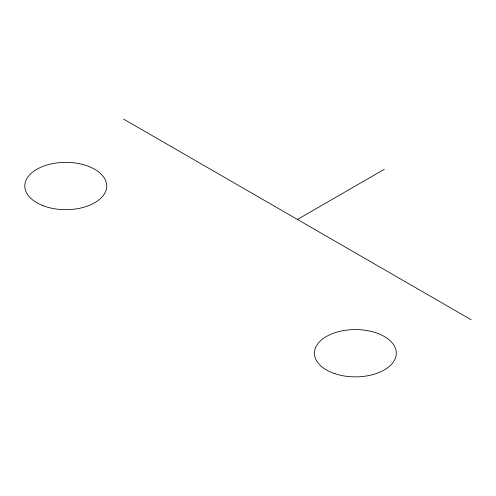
<?xml version="1.0" encoding="UTF-8"?>
<svg xmlns="http://www.w3.org/2000/svg" width="496" height="496" viewBox="0 0 496 496"><rect width="100%" height="100%" fill="white"/><g stroke="black" fill="none" stroke-linecap="round" stroke-linejoin="round"><path stroke-width="0.74" d="M297.439 219.455L384.319 169.297M123.678 119.139L471.2 319.777M334.881 373.693A40.951 23.647 0 0 0 396.31 353.22A40.951 23.647 0 0 0 334.881 332.742A40.951 23.647 0 0 0 334.881 373.693M42.799 205.604A40.957 23.647 0 0 0 106.615 187.705A40.957 23.647 0 0 0 47.864 164.746A40.957 23.647 0 0 0 42.799 205.604"/></g></svg>
